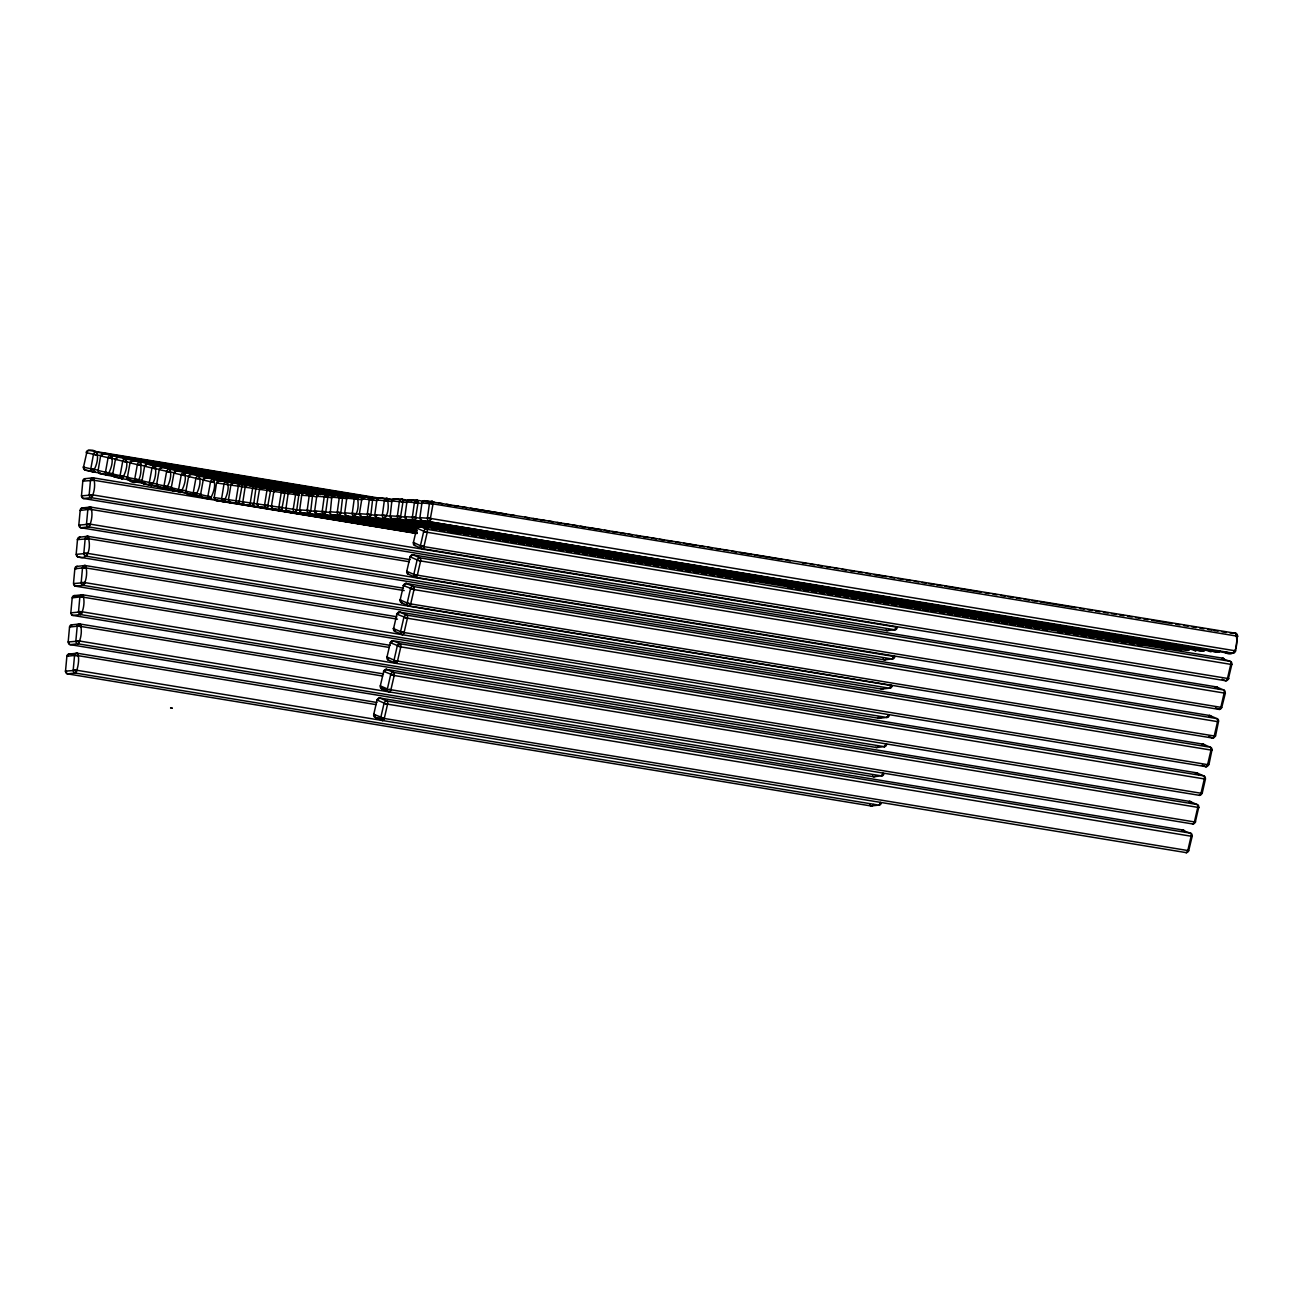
<?xml version="1.0" encoding="UTF-8"?>
<svg xmlns="http://www.w3.org/2000/svg" width="1303" height="1303" viewBox="0 0 1303 1303"><rect width="100%" height="100%" fill="white"/><g stroke="black" fill="none" stroke-linecap="round" stroke-linejoin="round"><path stroke-width="1.5" d="M171.279 707.741C172.68 708.425 169.699 707.106 172.11 708.213M229.393 500.841A2.639 1.336 -80.7 0 0 230.37 502.632L238.856 503.121L241.869 486.736L240.957 483.934L233.546 482.827A2.639 1.336 -80.7 0 0 232.064 484.26M245.111 487.175L242.863 501.785A2.639 2.28 -81.6 0 0 244.687 504.766L252.098 505.857L253.841 503.447L256.088 486.947L247.863 484.944A2.639 2.28 -81.6 0 0 245.192 487.192L254.916 488.641M275.927 489.325A2.639 1.336 -80.7 0 1 276.48 489.179L276.48 489.179A2.639 2.28 -81.6 0 0 273.825 491.426L271.48 506.02A2.639 2.28 -81.6 0 0 273.321 509.001L281.79 509.473L284.82 493.088L283.907 490.286L276.366 489.162L301.987 493.251M209.978 496.704L211.428 496.964A2.639 1.336 -80.7 0 1 209.653 499.244C213.773 494.586 219.963 475.237 205.939 477.81A2.639 2.28 -76.8 0 0 203.219 480.041L200.564 494.57A2.639 2.28 -76.8 0 0 202.34 497.534L212.373 499.196M66.42 671.42A2.639 1.336 -80.7 0 0 67.544 673.879L75.216 673.016L878.825 805.107L871.072 805.971L67.544 673.879A2.639 2.248 83.7 0 1 65.541 670.898L66.876 656.289A2.639 2.248 83.7 0 1 69.352 654.041L77.024 653.194A2.639 2.248 83.7 0 0 74.548 655.425L66.876 656.289M383.505 673.912L79.678 623.958C82.675 627.818 81.258 639.903 77.887 643.796L881.48 775.888L873.743 776.735L70.215 644.643A2.639 2.248 83.7 0 1 68.212 641.662L69.531 627.052A2.639 2.248 83.7 0 1 72.023 624.821L79.678 623.958A2.639 2.248 83.7 0 0 77.203 626.206L69.531 627.052M390.167 645.343L82.35 594.738C85.346 598.598 83.929 610.684 80.542 614.56L884.134 746.652L876.398 747.515L72.87 615.423A2.639 2.248 83.7 0 1 70.867 612.443L72.202 597.833A2.639 2.248 83.7 0 1 74.678 595.585L82.35 594.738A2.639 2.248 83.7 0 0 79.858 596.969L72.202 597.833M397.496 619.153L86.145 567.961A2.639 1.336 -80.7 0 0 85.004 565.502C88.001 569.346 86.584 581.464 83.197 585.34L886.806 717.432L879.053 718.295L75.541 586.187A2.639 2.248 83.7 0 1 73.522 583.223L74.857 568.597A2.639 2.248 83.7 0 1 77.333 566.365L85.07 565.502L396.829 616.775M883.271 688.635A2.639 2.248 83.7 0 1 881.724 689.059L78.196 556.967A2.639 2.248 83.7 0 1 76.193 553.987L77.512 539.377A2.639 2.248 83.7 0 1 80.004 537.129L87.724 536.282L403.474 588.207M409.272 561.756L91.454 509.506A2.639 1.336 -80.7 0 0 90.33 507.062C93.327 510.939 91.894 523.008 88.523 526.884L892.115 658.976L884.379 659.839L80.851 527.748A2.639 2.248 83.7 0 1 78.848 524.767L80.183 510.141A2.639 2.248 83.7 0 1 82.659 507.909L90.379 507.046L410.136 559.639M417.188 533.35L94.125 480.286A2.639 1.336 -80.7 0 0 92.985 477.826C95.982 481.654 94.565 493.788 91.177 497.665L894.705 629.756A2.639 2.248 83.7 0 0 897.181 627.509L896.317 626.987L894.705 629.756L887.034 630.603L83.522 498.512A2.639 2.248 83.7 0 1 81.503 495.531L82.838 480.921A2.639 2.248 83.7 0 1 85.314 478.673L93.05 477.826L174.944 491.296M376.844 702.48L77.024 653.194C80.444 656.745 77.643 670.915 75.216 673.016A2.639 2.248 83.7 0 1 73.212 670.035L74.548 655.425L77.268 655.523L375.981 704.614M1192.668 823.952L1192.554 823.936A2.639 1.336 -80.7 0 0 1194.411 821.916L1197.718 807.599A2.639 1.336 -80.7 0 0 1197.034 804.505L393.522 672.413L386.47 669.384A2.639 1.336 -80.7 0 0 384.629 671.403L386.47 669.384L1190.095 801.492L1197.034 804.505A2.639 2.264 -66.7 0 1 1198.695 807.437L1195.388 821.753A2.639 2.264 -66.7 0 1 1192.554 823.936L79.483 641.027A2.639 1.336 -80.7 0 1 77.887 643.796L77.887 643.796A2.639 2.248 83.7 0 1 75.867 640.815L77.203 626.206L80.02 626.303L382.642 676.045M387.822 658.699A2.639 1.336 -80.7 0 0 388.603 660.165L395.64 663.211A2.639 2.264 -66.7 0 1 393.995 660.279L397.285 645.962A2.639 2.264 -66.7 0 1 400.119 643.763L392.969 640.718L1196.61 772.826A2.639 1.336 -80.7 0 0 1195.421 773.347L1196.61 772.826L1203.646 775.855A2.639 1.336 -80.7 0 1 1204.314 778.966L1201.008 793.283A2.639 1.336 -80.7 0 1 1199.167 795.302L82.154 611.807A2.639 1.336 -80.7 0 1 80.542 614.56L80.542 614.56A2.639 2.248 83.7 0 1 78.538 611.596L79.858 596.969L82.675 597.083L389.304 647.461M1202.246 765.138L1205.894 766.669L84.809 582.588A2.639 1.336 -80.7 0 1 83.197 585.34L83.197 585.34A2.639 2.248 83.7 0 1 81.193 582.36L82.529 567.75A2.639 2.248 83.7 0 1 85.004 565.502L85.004 565.502M880.812 688.407A2.639 1.336 -80.7 0 0 881.724 689.059L889.46 688.196L85.868 556.12A2.639 2.248 83.7 0 1 83.848 553.14L85.184 538.53A2.639 2.248 83.7 0 1 87.659 536.282C90.819 542.341 90.542 561.3 78.196 556.967A2.639 1.336 -80.7 0 1 77.072 555.501M894.9 656.647L894.656 656.728A2.639 2.248 83.7 0 1 892.05 658.976L892.05 658.976A2.639 1.336 -80.7 0 0 893.646 656.223L894.917 656.598L90.135 524.132A2.639 1.336 -80.7 0 1 88.523 526.884L88.523 526.884A2.639 2.248 83.7 0 1 86.519 523.904L87.838 509.294A2.639 2.248 83.7 0 1 90.33 507.062L90.265 507.046M897.441 627.28L92.79 494.896A2.639 1.336 -80.7 0 1 91.177 497.665L91.177 497.665A2.639 2.248 83.7 0 1 89.174 494.684L90.51 480.074A2.639 2.248 83.7 0 1 92.985 477.826L92.904 477.81M299.674 509.88L301.693 495.238A2.639 2.264 -86.3 0 1 304.299 493.006L312.655 494.309L310.766 510.809L309.072 513.333L301.547 512.861A2.639 2.264 -86.3 0 1 299.674 509.88L308.746 510.515M417.009 531.087L309.072 513.333A2.639 2.264 -86.3 0 1 307.182 510.353L309.202 495.726A2.639 2.264 -86.3 0 1 311.808 493.479A2.639 1.336 -80.7 0 1 312.785 496.182L316.808 496.834M417.025 530.337L316.58 513.822A2.639 2.264 -86.3 0 1 314.691 510.841L316.727 496.199A2.639 2.264 -86.3 0 1 319.333 493.967L326.841 494.44A2.639 2.264 -86.3 0 0 324.235 496.687L322.216 511.313A2.639 2.264 -86.3 0 0 324.089 514.294L416.504 529.49M338.796 512.437L329.512 511.786L330.327 512.03L331.744 497.176A2.639 2.264 -86.3 0 1 334.35 494.928L342.705 496.231L340.832 512.731L339.122 515.255L331.532 514.766L415.983 528.643M417.286 528.122L339.122 515.255A2.639 2.264 -86.3 0 1 337.249 512.274L339.269 497.648A2.639 2.264 -86.3 0 1 341.875 495.401A2.639 1.336 -80.7 0 1 342.852 498.104L346.875 498.772M418.605 527.568L346.647 515.744A2.639 2.264 -86.3 0 1 344.758 512.763L346.777 498.137A2.639 2.264 -86.3 0 1 349.383 495.889L364.938 497.697M420.446 527.129L354.155 516.232A2.639 2.264 -86.3 0 1 352.266 513.252L354.286 498.609A2.639 2.264 -86.3 0 1 356.892 496.378C359.465 502.6 358.944 522.21 346.647 515.744A2.639 1.336 -80.7 0 1 345.621 514.05M359.547 513.789L360.377 513.952L359.416 513.74L361.811 499.098A2.639 2.264 -86.3 0 1 364.417 496.85L372.772 498.153L370.883 514.669L369.189 517.193L361.664 516.705A2.639 2.264 -86.3 0 1 359.791 513.724L368.863 514.376M1164.654 648.519A2.639 1.336 -80.7 0 0 1165.191 648.796L1172.798 649.285L369.189 517.193A2.639 2.264 -86.3 0 1 367.299 514.213L369.319 499.57A2.639 2.264 -86.3 0 1 371.925 497.339A2.639 1.336 -80.7 0 1 372.902 500.026L376.925 500.694M1179.199 648.08A2.639 1.336 -80.7 0 0 1180.225 649.774L376.697 517.666A2.639 2.264 -86.3 0 1 374.808 514.685L376.844 500.059A2.639 2.264 -86.3 0 1 379.45 497.811L394.988 499.619M1189.655 649.529A2.639 2.264 -86.3 0 1 1187.733 650.246L384.206 518.154A2.639 2.264 -86.3 0 1 382.333 515.174L384.352 500.547A2.639 2.264 -86.3 0 1 386.958 498.3C389.467 504.408 389.174 524.05 376.697 517.666A2.639 1.336 -80.7 0 1 375.72 514.978M390.216 515.841L391.861 501.02A2.639 2.264 -86.3 0 1 394.467 498.772L401.992 499.261A2.639 2.264 -86.3 0 0 399.386 501.508L397.366 516.135A2.639 2.264 -86.3 0 0 399.239 519.115L1202.767 651.207L1204.233 649.676M1220.129 650.832A2.639 2.264 -86.3 0 1 1217.8 652.168L406.764 519.604A2.639 2.264 -86.3 0 1 404.875 516.607L406.894 501.981A2.639 2.264 -86.3 0 1 409.5 499.733L417.025 500.222A2.639 2.264 -86.3 0 0 414.419 502.469L412.383 517.096A2.639 2.264 -86.3 0 0 414.273 520.076L1217.8 652.168L1219.266 650.637M420.771 518.871A2.639 1.336 -80.7 0 0 421.781 520.565L421.781 520.565A2.639 2.264 -86.3 0 1 419.908 517.584L421.928 502.942A2.639 2.264 -86.3 0 1 424.534 500.71L1235.57 633.274C1238.094 639.366 1237.785 659.041 1225.309 652.656L421.667 520.532L1232.833 653.129A2.639 1.336 -80.7 0 0 1234.527 650.604L1235.798 650.881L430.397 518.415L433.036 503.886L432.042 501.183A2.639 2.264 -86.3 0 0 429.436 503.43L427.417 518.057A2.639 2.264 -86.3 0 0 429.306 521.037L431 518.513A2.639 1.336 -80.7 0 1 429.306 521.037L429.241 521.021M255.388 486.654L219.23 480.709C233.188 477.012 227.65 496.345 223.481 501.622A2.639 2.28 -81.6 0 1 221.64 498.642L223.986 484.048A2.639 2.28 -81.6 0 1 226.641 481.801L226.706 481.817M233.432 482.81L233.546 482.827A2.639 2.28 -81.6 0 0 230.875 485.074L228.481 499.668L238.482 501.15M416.569 533.122L237.797 503.74A2.639 2.28 -81.6 0 1 235.957 500.759L238.302 486.166A2.639 2.28 -81.6 0 1 240.957 483.934L290.048 491.882M417.286 532.878L252.098 505.857A2.639 2.28 -81.6 0 1 250.274 502.877L252.619 488.283A2.639 2.28 -81.6 0 1 255.274 486.052L255.339 486.052A2.639 1.336 -80.7 0 1 256.186 488.853L260.209 489.505M257.033 503.886L259.509 489.309A2.639 2.28 -81.6 0 1 262.164 487.061L269.656 488.185L270.503 490.97L267.473 507.356L259.004 506.883A2.639 2.28 -81.6 0 1 257.163 503.903L266.903 505.352M272.18 506.232L268.157 505.564A2.639 1.336 -80.7 0 1 266.415 507.975L266.415 507.975A2.639 2.28 -81.6 0 1 264.59 504.994L266.936 490.4A2.639 2.28 -81.6 0 1 269.591 488.169L269.64 488.185A2.639 1.336 -80.7 0 1 270.503 490.97L269.982 490.889M286.497 508.349L282.393 507.665A2.639 1.336 -80.7 0 1 280.731 510.092L280.731 510.092A2.639 2.28 -81.6 0 1 278.907 507.128L281.253 492.518A2.639 2.28 -81.6 0 1 283.907 490.286L283.94 490.286M286.008 508.186L288.142 493.544A2.639 2.28 -81.6 0 1 290.797 491.312L299.038 493.3L296.791 509.799L295.048 512.209L287.507 511.085L416.976 532.259M298.696 495.14L299.136 495.205A2.639 1.336 -80.7 0 0 298.224 492.404L298.224 492.404A2.639 2.28 -81.6 0 0 295.569 494.635L293.224 509.245A2.639 2.28 -81.6 0 0 295.048 512.209L295.113 512.226M95.298 471.767L85.265 470.106A2.639 2.28 -76.8 0 1 83.49 467.142L86.764 452.613M100.608 473.136L92.578 471.816A2.639 2.28 -76.8 0 1 90.803 468.852L93.458 454.324A2.639 2.28 -76.8 0 1 96.178 452.092L378 498.43M117.97 476.507L99.891 473.543A2.639 2.28 -76.8 0 1 98.116 470.578L100.608 455.936L110.38 458.2M117.254 476.898L107.204 475.253A2.639 2.28 -76.8 0 1 105.445 472.289L108.084 457.744A2.639 2.28 -76.8 0 1 110.804 455.529L364.661 497.257M363.977 497.648L118.117 457.239A2.639 2.28 -76.8 0 0 115.413 459.47L112.758 473.999A2.639 2.28 -76.8 0 0 114.534 476.963L122.563 478.282M113.605 474.911A2.639 1.336 -80.7 0 0 114.534 476.963L121.847 478.673A2.639 2.28 -76.8 0 1 120.071 475.709L122.726 461.181A2.639 2.28 -76.8 0 1 125.446 458.949L364.482 498.251M145.236 483.038L129.16 480.4A2.639 2.28 -76.8 0 1 127.385 477.435L130.039 462.891A2.639 2.28 -76.8 0 1 132.759 460.659L351.957 497.209M144.519 483.429L136.473 482.11A2.639 2.28 -76.8 0 1 134.714 479.146L137.352 464.601A2.639 2.28 -76.8 0 1 140.072 462.386C142.255 468.803 140.968 489.114 129.16 480.4A2.639 1.336 -80.7 0 1 128.329 477.484L128.248 477.484M151.181 485.547L143.688 483.804A2.639 2.28 -76.8 0 1 142.027 480.856L144.6 466.23L153.526 468.347M169.195 488.511L151.115 485.53A2.639 2.28 -76.8 0 1 149.34 482.566L151.995 468.038A2.639 2.28 -76.8 0 1 154.715 465.806L337.51 495.857M179.814 491.28L158.331 487.224A2.639 2.28 -76.8 0 1 156.653 484.293L159.227 469.666L174.195 472.794M334.79 495.922L162.028 467.516C175.758 464.845 170.156 483.788 165.742 488.967A2.639 2.28 -76.8 0 1 163.983 486.003L166.621 471.458A2.639 2.28 -76.8 0 1 169.341 469.243L323.339 494.619M196.46 495.042L172.957 490.661A2.639 2.28 -76.8 0 1 171.296 487.713L173.95 473.103L183.169 475.269M320.571 494.603L176.654 470.953C190.385 468.282 184.782 487.208 180.384 492.387A2.639 2.28 -76.8 0 1 178.609 489.423L181.264 474.895A2.639 2.28 -76.8 0 1 183.984 472.663L317.834 494.472M201.77 496.427L187.697 494.114A2.639 2.28 -76.8 0 1 185.922 491.15L188.593 476.523L189.521 476.67L188.365 476.507L198.186 478.771M207.063 497.811L195.01 495.824A2.639 2.28 -76.8 0 1 193.251 492.86L195.89 478.315A2.639 2.28 -76.8 0 1 198.61 476.1L303.078 493.267M201.493 496.28A2.639 1.336 -80.7 0 0 202.34 497.534L209.653 499.244A2.639 2.28 -76.8 0 1 207.877 496.28L210.532 481.752A2.639 2.28 -76.8 0 1 213.252 479.52L273.711 489.439M893.646 656.223L892.18 658.992M892.132 685.72L890.991 685.443L889.379 688.212A2.639 1.336 -80.7 0 0 890.991 685.443L892.083 685.932M374.612 714.875A2.639 1.336 -80.7 0 0 375.378 717.464L375.378 717.464A2.639 2.264 -66.7 0 1 373.717 714.533L377.023 700.216A2.639 2.264 -66.7 0 1 379.857 698.017L386.91 701.047A2.639 2.264 -66.7 0 0 384.076 703.245L380.769 717.562A2.639 2.264 -66.7 0 0 382.43 720.494L375.313 717.432L379.401 718.116M389.027 691.844L389.027 691.844A2.639 2.264 -66.7 0 1 387.382 688.912L390.688 674.596A2.639 2.264 -66.7 0 1 393.522 672.413L393.49 672.413A2.639 1.336 -80.7 0 1 394.19 675.508L390.884 689.824A2.639 1.336 -80.7 0 1 389.027 691.844L381.991 688.815A2.639 2.264 -66.7 0 1 380.329 685.883L383.636 671.566A2.639 2.264 -66.7 0 1 386.47 669.384L386.47 669.384M387.887 659.041L388.603 660.165A2.639 2.264 -66.7 0 1 386.942 657.249L390.248 642.933A2.639 2.264 -66.7 0 1 393.083 640.734L393.083 640.734A2.639 1.336 -80.7 0 0 391.226 642.754L393.083 640.734M393.555 628.6L396.861 614.283A2.639 2.264 -66.7 0 1 399.695 612.101L1203.304 744.208L1210.324 747.254L406.78 615.146A2.639 1.336 -80.7 0 1 407.399 618.225L404.093 632.541A2.639 1.336 -80.7 0 1 402.252 634.561L402.301 634.577A2.639 2.264 -66.7 0 1 400.591 631.629L393.555 628.6A2.639 2.264 -66.7 0 0 395.2 631.532L402.171 634.545M1208.858 736.504L1212.507 738.035L408.767 605.895L401.813 602.882A2.639 2.264 -66.7 0 1 400.151 599.966L403.458 585.633A2.639 2.264 -66.7 0 1 406.292 583.451L413.393 586.513L1216.986 718.604L1209.77 715.526L406.292 583.451A2.639 1.336 -80.7 0 0 404.826 584.428L406.292 583.451M1215.471 707.855L1219.103 709.386L415.527 577.294L408.425 574.248A2.639 2.264 -66.7 0 1 406.764 571.317L410.07 557A2.639 2.264 -66.7 0 1 412.904 554.817L420.006 557.863L1223.598 689.955L1216.432 686.909L412.904 554.817A2.639 1.336 -80.7 0 0 411.487 555.681M1231.856 664.269L1228.436 678.537A2.639 2.264 -66.7 0 1 1225.602 680.736L421.977 548.612L415.038 545.599A2.639 2.264 -66.7 0 1 413.377 542.683L416.683 528.35A2.639 2.264 -66.7 0 1 419.517 526.168L426.618 529.23L1230.211 661.321A2.639 2.264 -66.7 0 1 1231.742 664.221L1231.856 664.497M1208.158 765.496A2.639 2.264 -66.7 0 1 1205.78 766.653L1205.78 766.653A2.639 1.336 -80.7 0 0 1207.62 764.633L1210.927 750.316A2.639 1.336 -80.7 0 0 1210.259 747.222L1210.259 747.222A2.639 2.264 -66.7 0 1 1211.92 750.153L1208.923 764.666L1207.865 764.682L404.093 632.541L400.591 631.629L403.897 617.313A2.639 2.264 -66.7 0 1 406.731 615.13L399.695 612.101L397.838 614.104A2.639 1.336 -80.7 0 1 399.695 612.101L399.695 612.101M1214.771 736.846A2.639 2.264 -66.7 0 1 1212.376 738.019L1212.376 738.019A2.639 1.336 -80.7 0 0 1214.233 736L1217.539 721.683A2.639 1.336 -80.7 0 0 1216.872 718.572L1216.872 718.572A2.639 2.264 -66.7 0 1 1218.517 721.504L1215.536 736.016L1214.477 736.032L410.706 603.908L407.204 602.996L410.51 588.679A2.639 2.264 -66.7 0 1 413.344 586.48L413.393 586.513A2.639 1.336 -80.7 0 1 414.012 589.575L410.706 603.908A2.639 1.336 -80.7 0 1 408.865 605.911L408.898 605.944A2.639 2.264 -66.7 0 1 407.204 602.996L400.07 599.917M415.315 574.835L413.817 574.346L417.123 560.029A2.639 2.264 -66.7 0 1 419.957 557.847L419.989 557.863A2.639 1.336 -80.7 0 1 420.625 560.941L417.318 575.258A2.639 1.336 -80.7 0 1 415.462 577.278L415.462 577.278A2.639 2.264 -66.7 0 1 413.817 574.346L406.683 571.284M1228.631 678.635L423.589 546.56L420.429 545.713L423.719 531.38A2.639 2.264 -66.7 0 1 426.553 529.197L426.602 529.23A2.639 1.336 -80.7 0 1 427.221 532.292L423.931 546.625A2.639 1.336 -80.7 0 1 422.074 548.628L422.123 548.661A2.639 2.264 -66.7 0 1 420.429 545.713L413.344 542.39M382.43 720.494L382.398 720.494A2.639 1.336 -80.7 0 0 384.271 718.474L387.577 704.157A2.639 1.336 -80.7 0 0 386.91 701.047L1190.551 833.171L1182.326 830.483M395.689 663.227L395.607 663.211A2.639 1.336 -80.7 0 0 397.496 661.191L400.787 646.858A2.639 1.336 -80.7 0 0 400.119 643.763L1203.646 775.855A2.639 2.264 -66.7 0 1 1205.308 778.787L1205.422 779.08M75.216 673.016L75.134 672.999A2.639 1.336 -80.7 0 0 76.828 670.263L1185.942 852.585A2.639 1.336 -80.7 0 0 1187.799 850.566L1191.105 836.249A2.639 1.336 -80.7 0 0 1190.437 833.154L1190.437 833.154A2.639 2.264 -66.7 0 1 1192.082 836.07L1192.212 836.363M1225.39 693.001L1221.823 707.187A2.639 2.264 -66.7 0 1 1218.989 709.369L1218.989 709.369A2.639 1.336 -80.7 0 0 1220.846 707.35L1224.152 693.033A2.639 1.336 -80.7 0 0 1223.484 689.938L1223.484 689.938A2.639 2.264 -66.7 0 1 1225.129 692.87L1225.26 693.147M1222.084 679.221L1225.602 680.736A2.639 1.336 -80.7 0 0 1227.442 678.716L1230.749 664.4A2.639 1.336 -80.7 0 0 1230.081 661.289L1221.97 658.634A2.639 1.336 -80.7 0 1 1223.045 658.259L361.664 516.705A2.639 1.336 -80.7 0 1 360.654 515.011M89.174 494.684L92.79 494.896L81.454 495.857M74.597 568.841L84.109 567.75M417.986 527.243L419.517 526.168A2.639 1.336 -80.7 0 0 418.1 527.047M411.373 555.892L412.904 554.817M1173.759 648.585L1172.7 649.285A2.639 1.336 -80.7 0 0 1173.987 648.194M1188.792 649.545L1180.225 649.774A2.639 2.264 -86.3 0 0 1181.528 649.529M1215.373 687.267L1216.53 686.925A2.639 2.264 -66.7 0 1 1218.126 688.733M1208.761 715.917L1209.819 715.542A2.639 1.336 -80.7 0 0 1208.695 715.982M1202.148 744.55L1203.304 744.208A2.639 2.264 -66.7 0 1 1204.917 746.016M1188.939 801.834L1190.095 801.492A2.639 2.264 -66.7 0 1 1191.691 803.299M418.263 560.42L409.891 556.723M399.842 599.771L400.689 599.722M396.535 614.055L407.399 618.225L1212.099 750.235M393.376 628.323L394.223 628.388L393.392 628.535M376.86 699.923L385.574 703.718M1202.132 793.397L1202.001 793.104A2.639 2.264 -66.7 0 1 1199.167 795.302L1199.297 795.319M1195.617 821.867L1195.519 822.03M86.519 523.904L90.135 524.132L78.913 525.109M890.991 685.443L87.382 553.335L76.258 554.345M81.193 582.36L84.809 582.588L73.636 583.581M80.297 611.596L82.154 611.807L71.03 612.817M75.867 640.815L79.483 641.027L68.082 641.972M85.868 556.12L85.917 556.104A2.639 1.336 -80.7 0 0 87.464 553.352L83.848 553.14M83.197 585.34L75.541 586.187A2.639 1.336 -80.7 0 1 74.385 584.395M1205.242 649.529A2.639 2.264 -86.3 0 1 1202.767 651.207L391.6 518.61L400.298 518.415L402.969 501.964L401.992 499.261L412.025 500.906M92.269 480.074L94.125 480.286L82.578 481.165M89.418 509.294L80.135 510.467M404.174 590.585L88.718 538.725L77.268 539.621M74.971 670.051L76.828 670.263L65.28 671.143M82.35 594.738L82.35 594.738A2.639 1.336 -80.7 0 1 83.473 597.197L79.858 596.969M79.678 623.958L79.678 623.958A2.639 1.336 -80.7 0 1 80.819 626.417L77.203 626.206M416.651 528.073L425.234 531.868M404.582 584.982A2.639 1.336 -80.7 0 0 404.451 585.47L403.148 585.454L413.931 589.575L1218.468 721.781L1217.539 721.683M77.072 653.178L77.056 653.178A2.639 1.336 -80.7 0 1 78.164 655.653L74.548 655.425M390.167 642.64L400.705 646.858L1205.259 779.08L1204.314 778.966M386.91 656.956L395.493 660.751M373.684 714.239L384.19 718.458L1188.727 850.68L1187.799 850.566M92.611 471.833C96.503 467.761 102.953 447.776 88.848 450.382A2.639 2.28 -76.8 0 0 86.128 452.613L95.738 454.78M113.003 473.624L108.996 472.956A2.639 1.336 -80.7 0 1 107.204 475.253C111.374 470.481 117.482 451.261 103.491 453.802A2.639 2.28 -76.8 0 0 100.771 456.034L100.689 456.017M200.809 494.195L196.802 493.528A2.639 1.336 -80.7 0 1 195.01 495.824C199.098 491.296 205.369 471.702 191.232 474.373L314.332 494.651M883.89 773.656L883.89 773.656A2.639 2.248 83.7 0 1 881.398 775.888L881.398 775.888A2.639 1.336 -80.7 0 0 883.011 773.135L881.528 775.888M881.219 802.876L881.219 802.876A2.639 2.248 83.7 0 1 878.743 805.124L878.743 805.124A2.639 1.336 -80.7 0 0 880.356 802.355C882.717 802.469 877.163 806.215 878.874 805.124M891.92 685.964L891.969 685.964A2.639 2.248 83.7 0 1 889.379 688.212L889.509 688.212M81.144 510.092A2.639 1.336 -80.7 0 1 82.659 507.909L86.682 508.561M80.004 537.129L80.004 537.129A2.639 1.336 -80.7 0 0 79.353 537.487M72.023 624.821L72.023 624.821A2.639 1.336 -80.7 0 0 70.769 626.108M67.87 656.044A2.639 1.336 -80.7 0 1 69.352 654.041L73.375 654.709M894.835 629.772L894.835 629.756A2.639 1.336 -80.7 0 0 896.317 626.987M77.219 566.349L77.333 566.365A2.639 1.336 -80.7 0 0 75.737 569.118M71.844 614.381A2.639 1.336 -80.7 0 0 72.87 615.423L80.477 614.544M301.335 495.238L310.407 495.84M346.403 498.137L361.892 499.733M370.019 499.635C380.02 500.792 355.41 497.925 362.706 499.375A2.639 1.336 -80.7 0 1 364.417 496.85L374.466 498.495M406.65 502.046L415.966 502.632M421.683 503.007L432.938 503.87L1237.817 636.255L1236.547 635.978A2.639 1.336 -80.7 0 0 1235.57 633.274L1229.934 632.916M404.516 516.607L414.321 517.307M419.664 517.633L430.299 518.399M886.854 717.448L886.724 717.432A2.639 1.336 -80.7 0 0 888.337 714.679L889.249 714.875L886.724 717.432A2.639 2.248 83.7 0 0 889.053 715.917M884.2 746.668L884.069 746.668A2.639 1.336 -80.7 0 0 885.665 743.899L886.594 744.094L884.069 746.668A2.639 2.248 83.7 0 0 886.512 744.713M309.072 513.333L309.12 513.333A2.639 1.336 -80.7 0 0 310.766 510.809L316.792 511.802M369.221 517.193L369.189 517.193A2.639 1.336 -80.7 0 0 370.883 514.669L376.909 515.646M384.206 518.154L384.271 518.154A2.639 1.336 -80.7 0 0 385.916 515.63L389.939 516.281M399.239 519.115L399.304 519.115A2.639 1.336 -80.7 0 0 400.949 516.591L404.956 517.242M1216.432 686.909L1216.481 686.909A2.639 1.336 -80.7 0 0 1215.308 687.349M1211.513 717.383A2.639 2.264 -66.7 0 0 1209.819 715.542L1209.787 715.526M1203.206 744.192L1203.255 744.192A2.639 1.336 -80.7 0 0 1202.083 744.632M1189.997 801.475L1190.046 801.475A2.639 1.336 -80.7 0 0 1188.808 801.996M1182.196 830.63A2.639 1.336 -80.7 0 1 1183.385 830.109L379.857 698.017A2.639 1.336 -80.7 0 0 378.342 699.092L379.857 698.017M87.838 509.294L91.454 509.506L89.614 509.31M85.184 538.53L86.633 538.514M82.529 567.75L86.145 567.961L84.288 567.766M78.538 611.596L79.972 611.579M127.042 477.321L142.271 480.481M203.919 480.058L202.861 479.927L211.705 481.996M156.653 484.293L171.54 487.338M90.673 480.058L91.943 480.058M73.375 670.035L74.662 670.035M383.473 671.289L394.109 675.491L1198.923 807.534M1196.61 772.826L1196.61 772.826A2.639 2.264 -66.7 0 1 1198.304 774.666M1183.385 830.109L1183.385 830.109A2.639 2.264 -66.7 0 1 1185.079 831.949M110.804 455.529L110.853 455.545A2.639 1.336 -80.7 0 1 111.635 458.428L115.658 459.079M116.912 458.004A2.639 1.336 -80.7 0 1 118.117 457.239C132.157 454.617 126.016 473.738 121.847 478.673L141.929 481.98M169.341 469.243L169.406 469.259A2.639 1.336 -80.7 0 1 170.172 472.142L167.989 471.751M183.984 472.663L184.032 472.68A2.639 1.336 -80.7 0 1 184.814 475.562L188.837 476.23M1228.762 678.782L1227.442 678.716M1215.39 736.114L1214.233 736M125.446 458.949L125.495 458.965A2.639 1.336 -80.7 0 1 126.277 461.848L130.284 462.516M85.184 478.673L85.314 478.673A2.639 1.336 -80.7 0 0 83.913 480.432M326.173 496.899L316.564 496.296M331.581 497.16L342.852 498.104L340.637 497.795M299.495 509.864L299.576 509.978M344.578 512.747L359.872 514.359M403.425 585.356L404.451 585.47M1208.647 764.747L1207.62 764.633M304.299 493.006L304.299 493.006A2.639 1.336 -80.7 0 0 303.241 493.707M319.251 493.967L319.333 493.967A2.639 1.336 -80.7 0 0 317.753 495.824M1172.7 649.285L1172.7 649.285A2.639 2.264 -86.3 0 0 1174.964 648.096M1187.864 650.262L1187.864 650.262A2.639 1.336 -80.7 0 0 1188.955 649.252M1202.897 651.223L1202.897 651.223A2.639 1.336 -80.7 0 0 1204.265 649.562M1217.93 652.184L1217.93 652.184A2.639 1.336 -80.7 0 0 1219.168 650.865M1232.947 653.145L1232.833 653.129A2.639 2.264 -86.3 0 0 1235.439 650.897L1237.459 636.255A2.639 2.264 -86.3 0 0 1235.57 633.274L1235.684 633.307M374.808 514.685L385.916 515.63L384.352 515.402M1211.937 750.43L1210.927 750.316M1198.727 807.713L1197.718 807.599M217.487 483.12A2.639 1.336 -80.7 0 1 219.23 480.709L219.23 480.709A2.639 2.28 -81.6 0 0 216.559 482.941L214.229 497.551A2.639 2.28 -81.6 0 0 216.054 500.515L223.53 501.622A2.639 1.336 -80.7 0 0 225.224 499.212L229.23 499.863M295.048 512.209L295.113 512.226A2.639 1.336 -80.7 0 0 296.791 509.799L296.465 509.75M347.103 498.316L347.38 498.365M376.844 500.059L386.291 500.759M391.861 501.02L401.324 501.72M314.691 510.841L329.822 512.437M390.167 515.841L400.265 516.477M1223.126 658.276L1223.045 658.259A2.639 2.264 -66.7 0 1 1224.739 660.1M406.178 519.262A2.639 1.336 -80.7 0 0 406.764 519.604L415.331 519.376L418.002 502.925L417.025 500.222L429.078 502.209M86.861 538.53L88.799 538.742A2.639 1.336 -80.7 0 0 87.659 536.282L87.659 536.282M112.595 473.966L121.977 476.1M141.962 480.774L150.871 482.892M414.419 502.469L415.494 502.567M339.269 497.648L340.344 497.762M397.366 516.135L398.783 516.281M352.266 513.252L355.866 513.691A2.639 1.336 -80.7 0 1 354.155 516.232L354.09 516.216M307.182 510.353L309.886 510.678M322.216 511.313L323.633 511.46M252.147 505.857L252.147 505.857A2.639 1.336 -80.7 0 0 253.841 503.447L257.864 504.114M1209.428 650.832A2.639 1.336 -80.7 0 0 1210.275 651.695L1210.34 651.695A2.639 2.264 -86.3 0 0 1212.344 650.8M1195.193 650.718L1195.307 650.734A2.639 2.264 -86.3 0 0 1197.506 649.529M1195.258 650.734L1195.307 650.734A2.639 1.336 -80.7 0 1 1194.314 649.562M349.253 495.873L349.383 495.889A2.639 1.336 -80.7 0 0 347.917 497.42M402.041 499.261L401.992 499.261A2.639 1.336 -80.7 0 1 402.969 501.964L406.992 502.616M326.906 494.456L334.871 495.759M226.641 481.801L226.706 481.817A2.639 1.336 -80.7 0 1 227.553 484.618L224.539 484.13M240.876 483.918L241.022 483.934A2.639 1.336 -80.7 0 1 241.869 486.736L245.892 487.387M159.145 469.715L159.308 469.748A2.639 2.28 -76.8 0 1 162.028 467.516L162.028 467.516A2.639 1.336 -80.7 0 0 160.725 468.429M173.902 473.168L173.902 473.087A2.639 2.28 -76.8 0 1 176.654 470.953L176.654 470.953A2.639 1.336 -80.7 0 0 175.139 472.337M247.782 484.944L247.863 484.944A2.639 1.336 -80.7 0 0 246.267 486.703M262.05 487.045L262.164 487.061A2.639 1.336 -80.7 0 0 260.926 487.99M290.732 491.296L290.797 491.312A2.639 1.336 -80.7 0 0 289.185 493.153M159.569 469.373L155.546 468.705A2.639 1.336 -80.7 0 0 154.715 465.806C156.979 470.497 155.236 481.687 151.115 485.53A2.639 1.336 -80.7 0 0 152.891 483.25L156.914 483.902M385.053 500.596L387.056 500.857M417.074 500.222L417.025 500.222A2.639 1.336 -80.7 0 1 418.002 502.925L422.009 503.577M115.332 459.373L124.632 461.555M203.007 479.927L203.838 480.041M84.043 467.142L83.131 467.044L92.334 469.178M98.474 470.546L107.726 472.745M201.346 494.603L200.206 494.472L208.724 496.459M200.483 494.488L201.199 494.586M310.065 495.808L312.785 496.182L311.336 495.954M283.907 490.286L283.907 490.286A2.639 1.336 -80.7 0 1 284.82 493.088M383.277 515.255L384.124 515.369M368.244 514.294L370.199 514.555M338.275 512.372L344.839 513.398M154.601 465.79L147.32 464.08L340.246 495.791M389.825 515.76L389.939 515.793A2.639 2.264 -86.3 0 0 391.731 518.627L391.731 518.627A2.639 1.336 -80.7 0 1 390.705 516.591M228.318 499.635L228.693 499.7A2.639 2.28 -81.6 0 0 230.37 502.632L230.37 502.632M271.203 505.987L280.096 507.307M430.723 503.561L433.036 503.886A2.639 1.336 -80.7 0 0 432.042 501.183L432.042 501.183M415.706 502.6L417.318 502.811M355.589 498.74L356.827 498.902M428.703 518.187L430.202 518.399M416.064 502.649L417.204 502.795M401.031 501.671L402.969 501.964L401.503 501.736M325.88 496.866L331.842 497.811M414.045 517.275L419.989 518.219M399.011 516.314L400.151 516.46M368.961 514.376L369.84 514.506M338.894 512.454L340.034 512.616M323.861 511.493L325.799 511.77L327.819 497.143L326.841 494.44A2.639 1.336 -80.7 0 1 327.819 497.143L327.134 497.029M139.975 462.37L140.121 462.402A2.639 1.336 -80.7 0 1 140.903 465.285L144.926 465.937M386.388 500.759L391.959 501.655M414.419 517.324L415.983 517.552A2.639 1.336 -80.7 0 1 414.273 520.076L414.191 520.06M309.218 510.581L310.081 510.711M386.893 498.283L386.958 498.3A2.639 1.336 -80.7 0 1 387.936 500.987L387.252 500.889M356.892 496.378L356.892 496.378A2.639 1.336 -80.7 0 1 357.885 499.065L357.201 498.968M224.149 484.064L216.949 483.038M267.473 490.482L259.965 489.407M253.678 503.414L243.009 501.834M286.774 510.108A2.639 1.336 -80.7 0 0 287.621 511.118L287.621 511.118A2.639 2.28 -81.6 0 1 285.797 508.137L296.27 509.717M1165.289 648.813L1165.273 648.813A2.639 2.264 -86.3 0 0 1166.185 648.715M144.682 466.327L144.682 466.327A2.639 2.28 -76.8 0 1 147.386 464.096L147.386 464.096A2.639 1.336 -80.7 0 0 145.741 465.822M1186.072 852.618L1185.942 852.585A2.639 2.264 -66.7 0 0 1188.776 850.387L1192.212 836.135M273.76 491.426L282.181 492.664M230.778 485.074L239.85 486.41M298.24 495.059L288.403 493.609M222.504 498.772L213.871 497.502M171.915 708.18L170.563 707.952M1224.299 693.066L420.625 560.941M1194.558 821.949L388.88 689.401M340.148 512.633L340.832 512.731A2.639 1.336 -80.7 0 1 339.122 515.255L339.057 515.239M1230.749 664.4L1231.693 664.497L427.221 532.292M1220.846 707.35L1221.725 707.464L415.413 574.851M1201.089 793.299L1201.952 793.397L395.672 660.8M1191.105 836.249L1192.033 836.363L387.577 704.157M281.871 492.615L283.549 492.876M222.406 498.756L223.432 498.919M268.011 490.563L269.232 490.759M239.719 486.377L241.707 486.703M279.982 507.29L281.204 507.486M283.256 492.843L284.657 493.055M266.512 505.303L268.157 505.564M297.703 494.977L298.794 495.156M255.127 488.674L256.186 488.853M281.057 507.453L282.311 507.665M295.993 509.668L300.814 510.467M224.165 499.033L225.224 499.212M270.161 490.905L274.526 491.622M227.129 484.537L231.576 485.27M238.84 501.215L243.547 501.981M434.583 502.355L424.534 500.71A2.639 1.336 -80.7 0 0 423.052 502.306M438.525 503.007L442.613 503.675M446.522 504.326L450.643 504.994M454.519 505.629L458.689 506.313M462.516 506.948L466.718 507.633M470.513 508.268L506.476 514.18M510.483 514.832L514.473 515.483M524.979 517.21L528.985 517.877M533.008 518.529L537.031 519.197M540.468 519.767L545.061 520.516M548.465 521.07L553.091 521.835M557.114 522.503L561.137 523.154M564.443 523.708L569.167 524.474M572.44 525.028L577.196 525.809M580.438 526.331L585.242 527.129M588.435 527.65L601.302 529.767M604.429 530.272L609.348 531.087M612.426 531.591L617.378 532.406M620.423 532.911L625.407 533.725M628.404 534.214L632.411 534.881M636.401 535.533L640.408 536.184M643.487 536.706L648.405 537.504M651.533 538.025L656.403 538.823M659.562 539.344L664.383 540.142M667.592 540.664L672.381 541.445M675.638 541.983L680.378 542.765M683.668 543.302L696.372 545.387M699.744 545.941L704.369 546.706M707.773 547.26L712.366 548.026M715.803 548.596L720.364 549.329M723.849 549.915L728.361 550.648M731.879 551.234L736.342 551.967M739.909 552.553L751.961 554.541M754.339 554.915L782.321 559.524M786.116 560.143L790.318 560.844M802.306 562.815L806.313 563.466M810.222 564.118L814.31 564.785M818.251 565.437L822.291 566.088M826.297 566.756L830.304 567.408M834.295 568.059L838.35 568.727M842.292 569.378L846.38 570.046M850.273 570.698L854.426 571.382M858.27 572.017L862.456 572.701M866.267 573.32L870.485 574.02M874.264 574.639L886.561 576.659M890.258 577.262L894.591 577.978M898.256 578.581L902.637 579.298M906.253 579.9L910.667 580.617M914.25 581.203L918.696 581.936M922.231 582.522L926.238 583.174M928.746 583.597L934.235 584.493M936.776 584.917L942.232 585.813M944.822 586.236L958.21 588.435M960.213 588.761L980.98 592.181M984.987 592.832L989.01 593.5M993.033 594.168L997.039 594.819M1001.062 595.487L1005.085 596.139M1008.18 596.66L1013.115 597.458M1016.177 597.963L1021.145 598.777M1024.174 599.282L1029.191 600.113M1032.171 600.602L1037.221 601.432M1040.169 601.905L1076.148 607.833M1080.138 608.485L1084.145 609.136M1088.135 609.804L1092.142 610.456M1095.481 611.009L1100.139 611.775M1103.511 612.329L1108.12 613.078M1111.54 613.648L1116.117 614.397M1119.586 614.967L1124.114 615.716M1127.616 616.286L1132.112 617.019M1135.646 617.606L1140.109 618.339M1143.692 618.925L1148.106 619.658M1151.722 620.244L1172.097 623.6M1175.827 624.218L1180.078 624.919M1183.857 625.538L1188.075 626.222M1191.903 626.857L1196.073 627.541M1199.933 628.176L1204.07 628.86M1207.962 629.496L1211.985 630.163M1214.07 630.505L1218.061 631.157M1222.035 631.808L1226.058 632.476M417.546 501.069L409.5 499.733A2.639 1.336 -80.7 0 0 408.034 501.28M400.493 499.766L394.467 498.772A2.639 1.336 -80.7 0 0 393.278 499.733M404.467 500.417L408.539 501.085M391.503 499.798L379.45 497.811A2.639 1.336 -80.7 0 0 377.87 499.684M380.688 498.349L88.848 450.382A2.639 1.336 -80.7 0 0 87.35 451.701M375.329 498.495L103.491 453.802A2.639 1.336 -80.7 0 0 101.895 455.366M367.935 497.795L371.958 498.446M354.628 497.143L132.759 460.659A2.639 1.336 -80.7 0 0 131.261 461.979M101.015 455.659L97.008 454.991A2.639 1.336 -80.7 0 0 96.178 452.092L96.21 452.108M343.275 496.296L348.276 497.111L334.35 494.928A2.639 1.336 -80.7 0 0 333.193 495.808M326.027 494.993L331.385 495.938M306.221 493.723L311.108 494.586M305.896 493.902L310.016 494.586M300.341 493.332L205.939 477.81A2.639 1.336 -80.7 0 0 204.424 479.129M292.931 492.469L298.078 493.202M276.611 490.026L281.513 490.71M283.761 491.084L289.51 492.029M293.208 492.664L297.507 493.348M259.199 487.289L263.418 487.974M267.196 488.592L271.447 489.293M203.463 479.651L199.44 478.999A2.639 1.336 -80.7 0 0 198.61 476.1L198.642 476.1M284.477 493.039L288.826 493.756M213.285 479.537L213.252 479.52A2.639 1.336 -80.7 0 1 214.083 482.419L213.187 482.273M98.376 470.188L94.353 469.536A2.639 1.336 -80.7 0 1 92.578 471.816L85.265 470.106A2.639 1.336 -80.7 0 1 84.337 468.217M127.645 477.045L123.622 476.393A2.639 1.336 -80.7 0 1 121.847 478.673L121.896 478.69M110.56 474.781L114.68 475.448M424.11 527.731L428.475 528.448M432.107 529.034L436.521 529.767M440.105 530.354L444.551 531.087M448.102 531.673L460.627 533.725M464.096 534.295L468.086 534.963M472.077 535.614L476.084 536.266M480.074 536.934L484.081 537.585M488.071 538.237L492.078 538.905M496.068 539.556L500.075 540.208M502.811 540.664L508.056 541.527M510.841 541.983L516.053 542.846M518.871 543.302L524.05 544.149M526.917 544.621L530.924 545.289M534.051 545.794L538.97 546.609M542.048 547.113L546.999 547.928M550.045 548.433L555.029 549.247M559.052 549.915L563.075 550.566M567.082 551.234L571.105 551.886M575.128 552.553L579.135 553.205M583.158 553.873L587.181 554.541M590.015 554.997L595.21 555.86M598.012 556.316L603.24 557.179M606.009 557.635L611.286 558.498M614.006 558.938L617.997 559.606M621.319 560.143L625.994 560.909M629.365 561.463L633.991 562.228M637.395 562.782L641.988 563.548M645.425 564.118L649.985 564.851M653.976 565.518L657.982 566.17M661.973 566.838L665.963 567.489M669.53 568.075L673.96 568.808M677.576 569.395L681.958 570.111M685.606 570.714L689.955 571.431M693.636 572.033L697.952 572.75M701.682 573.353L705.949 574.053M709.712 574.672L713.946 575.372M717.741 575.991L721.943 576.692M725.787 577.327L729.924 577.995M733.817 578.646L745.919 580.633M749.893 581.285L753.916 581.952M788.054 587.555L792.077 588.223M795.889 588.842L800.107 589.542M803.886 590.161L808.153 590.862M811.883 591.481L816.183 592.181M819.88 592.784L824.213 593.5M827.877 594.103L832.259 594.819M835.875 595.422L840.288 596.139M844.311 596.807L848.318 597.458M851.853 598.044L856.364 598.777M859.85 599.364L864.394 600.113M867.847 600.667L872.424 601.432M875.844 601.986L880.47 602.752M883.841 603.305L888.499 604.071M891.838 604.625L896.529 605.39M899.836 605.928L911.823 607.898M914.608 608.354L919.82 609.218M922.654 609.69L927.817 610.537M930.684 611.009L935.815 611.84M939.805 612.508L943.812 613.159M947.802 613.811L951.793 614.479M954.79 614.967L959.79 615.798M962.819 616.286L967.787 617.101M970.865 617.606L975.784 618.42M978.895 618.925L983.781 619.739M986.925 620.244L990.948 620.912M994.971 621.58L998.978 622.231M1001.779 622.687L1007.024 623.551M1009.76 624.007L1015.053 624.87M1017.757 625.326L1023.083 626.189M1025.754 626.629L1031.129 627.509M1035.136 628.176L1039.159 628.844M1043.182 629.496L1047.189 630.163M1057.743 631.89L1061.733 632.541M1065.74 633.209L1069.73 633.861M1073.721 634.512L1077.728 635.18M1081.343 635.766L1085.725 636.499M1089.373 637.086L1093.722 637.802M1097.419 638.421L1101.719 639.121M1105.449 639.74L1109.7 640.441M1113.479 641.06L1117.697 641.744M1121.525 642.379L1125.694 643.063M1129.554 643.698L1133.691 644.382M1137.584 645.018L1141.689 645.685M126.521 478.934L130.593 479.602M149.829 484.814L143.802 483.82A2.639 1.336 -80.7 0 1 142.988 482.729M153.787 485.465L157.858 486.133M186.182 490.759L182.159 490.107A2.639 1.336 -80.7 0 1 180.384 492.387L180.286 492.371M174.504 489.895L158.429 487.257A2.639 1.336 -80.7 0 1 157.516 485.367M239.198 501.28L239.54 501.329A2.639 1.336 -80.7 0 1 237.797 503.74L237.7 503.724M172.191 489.26A2.639 1.336 -80.7 0 0 173.071 490.677L185.124 492.664M416.048 531.673L301.547 512.861A2.639 1.336 -80.7 0 1 300.537 511.167M417.221 532.65L273.321 509.001A2.639 1.336 -80.7 0 1 272.343 507.209M216.331 499.831L228.318 501.802M230.452 502.16L234.475 502.828M238.319 503.447L242.505 504.147M246.316 504.766L250.551 505.466M416.927 533.546L216.054 500.515A2.639 1.336 -80.7 0 1 215.076 498.381M78.701 596.253L74.678 595.585A2.639 1.336 -80.7 0 0 73.88 596.106M381.274 687.691L385.997 689.482M405.77 516.9L405.77 516.9A2.639 1.336 -80.7 0 0 405.917 518.773M315.603 511.118L315.603 511.118A2.639 1.336 -80.7 0 0 316.58 513.822L324.154 514.294L325.799 511.77A2.639 1.336 -80.7 0 1 324.089 514.294L324.007 514.278M397.415 661.175L396.047 660.898M390.802 689.808L389.255 689.499M140.577 465.22L138.704 464.894M167.191 486.622L167.533 486.671A2.639 1.336 -80.7 0 1 165.742 488.967L165.742 488.967M362.706 499.375L361.566 499.163M195.01 495.824L187.697 494.114A2.639 1.336 -80.7 0 1 186.785 491.866M184.114 475.448L183.267 475.302M140.203 465.155L139.079 464.959M154.748 468.575L153.705 468.38L154.65 468.559M107.204 475.253L99.891 473.543A2.639 1.336 -80.7 0 1 99.061 472.37M423.931 546.625L422.107 546.234M417.318 575.258L415.69 574.916M414.012 589.575L412.562 589.282M410.706 603.908L409.256 603.615M407.399 618.225L405.77 617.883M404.093 632.541L401.976 632.085M400.787 646.858L398.669 646.402M394.19 675.508L392.74 675.215M384.271 718.474L382.724 718.148M95.933 454.812L96.829 454.975L95.461 454.731M110.56 458.233L111.635 458.428L110.185 458.167M107.921 472.777L108.996 472.956L107.53 472.712M166.849 486.556L163.983 486.003M195.727 493.348L196.802 493.528L194.098 493.039M183.837 475.4L182.615 475.172M124.811 461.604L126.277 461.848L124.437 461.523M198.398 478.82L196.9 478.527M122.173 476.132L123.28 476.328L121.798 476.067M195.434 493.3L194.261 493.071M210.076 496.72L208.887 496.492L209.783 496.671M212.633 482.175L211.803 482.012M136.424 479.488L138.265 479.813A2.639 1.336 -80.7 0 1 136.473 482.11L136.522 482.11M151.099 482.924L152.891 483.25L149.503 482.615M258.874 506.851L259.004 506.883A2.639 1.336 -80.7 0 1 258.027 504.929M244.687 504.766L244.687 504.766A2.639 1.336 -80.7 0 1 243.791 503.593M212.34 482.11L210.532 481.752M92.529 469.21L94.191 469.503L90.803 468.852M180.237 489.765L181.736 490.026L180.14 489.749M95.217 454.682L93.458 454.324M138.9 464.927L138.541 464.845M109.485 458.037L108.084 457.744M124.127 461.474L122.726 461.181M106.846 472.582L105.445 472.289M121.472 476.002L120.071 475.709M136.115 479.439L134.714 479.146M153.054 468.266L152.142 468.07M167.696 471.686L166.621 471.458M208.952 496.508L207.877 496.28M414.321 544.475L415.038 545.599A2.639 1.336 -80.7 0 1 414.24 544.019M407.709 573.108L408.425 574.248A2.639 1.336 -80.7 0 1 407.644 572.652M401.096 601.758L401.813 602.882A2.639 1.336 -80.7 0 1 401.031 601.302M381.877 688.798L381.991 688.815A2.639 1.336 -80.7 0 1 381.209 687.349M329.757 511.916L329.806 511.932A2.639 2.264 -86.3 0 0 331.613 514.783L331.613 514.783A2.639 1.336 -80.7 0 1 330.767 513.952M404.679 516.688L404.63 516.672M375.264 717.416L374.661 716.324M137.401 464.617L130.039 462.891M178.609 489.423L171.296 487.713M193.3 492.876L185.84 491.117M91.096 497.632L83.522 498.512A2.639 1.336 -80.7 0 1 82.398 497.046M88.441 526.868L80.851 527.748A2.639 1.336 -80.7 0 1 79.727 525.288M77.822 643.78L70.215 644.643A2.639 1.336 -80.7 0 1 69.075 643.03M188.577 476.605L188.577 476.605A2.639 2.28 -76.8 0 1 191.297 474.373L191.297 474.373A2.639 1.336 -80.7 0 0 190.205 474.96M419.077 560.616L419.924 560.811L417.123 560.029M386.03 703.832L387.154 704.076L385.672 703.75M415.494 574.884L413.963 574.411M425.315 531.885L426.439 532.145L425.104 531.836M412.237 589.2L410.51 588.679M424.957 531.787L423.719 531.38M421.667 546.12L420.429 545.713M408.572 603.436L407.204 602.996M405.266 617.752L403.897 617.313M398.523 646.369L397.285 645.962M395.216 660.686L393.995 660.279M391.926 675.003L390.688 674.596M382.007 717.969L380.769 717.562M401.633 631.988L400.591 631.629M385.118 703.587L384.076 703.245M387.431 688.945L380.248 685.85M1202.213 793.218L1205.47 778.868M1215.487 735.967L1215.341 735.886A2.639 2.264 -66.7 0 1 1215.031 736.374M394.483 630.391L395.2 631.532A2.639 1.336 -80.7 0 1 394.418 629.952M872.766 775.92A2.639 1.336 -80.7 0 0 873.743 776.735L873.824 776.751A2.639 2.248 83.7 0 0 875.73 775.855M73.245 597.409A2.639 1.336 -80.7 0 1 73.636 596.465M875.763 747.254A2.639 1.336 -80.7 0 0 876.398 747.515L876.496 747.531A2.639 2.248 83.7 0 0 877.668 747.287M274.998 490.612A2.639 1.336 -80.7 0 1 275.584 489.602M878.043 717.318A2.639 1.336 -80.7 0 0 879.053 718.295L879.15 718.311A2.639 2.248 83.7 0 0 881.137 717.285M1224.625 652.168A2.639 1.336 -80.7 0 0 1225.309 652.656L1225.309 652.656A2.639 2.264 -86.3 0 0 1226.97 652.184M883.255 658.357A2.639 1.336 -80.7 0 0 884.379 659.839L884.476 659.855A2.639 2.248 83.7 0 0 886.561 658.65M869.964 804.505A2.639 1.336 -80.7 0 0 871.072 805.971L871.17 805.987A2.639 2.248 83.7 0 0 873.401 804.456M886.138 629.952A2.639 1.336 -80.7 0 0 887.034 630.603L887.131 630.619A2.639 2.248 83.7 0 0 888.809 629.984M78.587 538.888A2.639 1.336 -80.7 0 1 78.962 538.009M332.656 497.453A2.639 1.336 -80.7 0 1 332.933 496.345M116.342 459.519A2.639 1.336 -80.7 0 1 116.635 458.542M314.414 510.825L315.293 511.069L314.414 510.825M129.73 462.777L130.984 462.956L129.73 462.777"/></g></svg>
